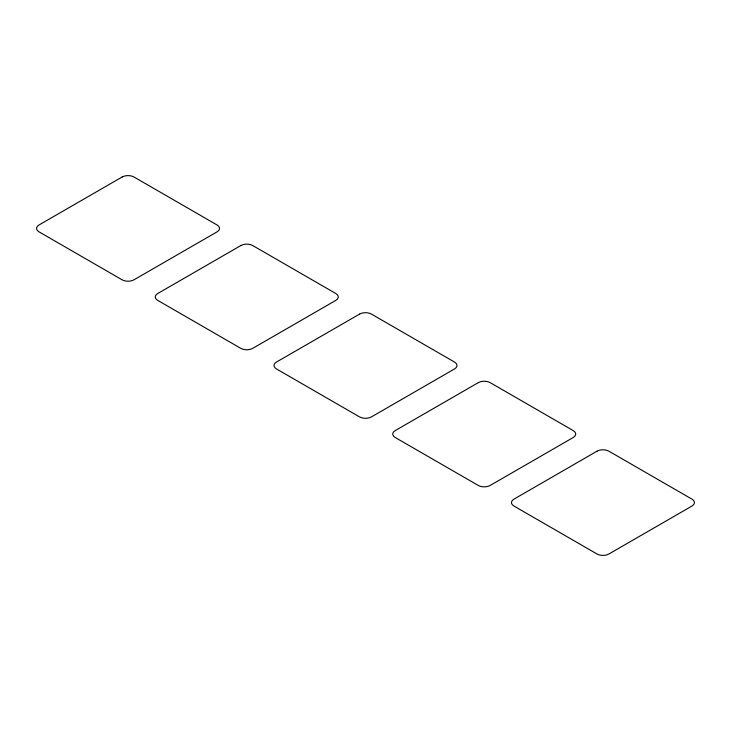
<?xml version="1.0" encoding="UTF-8"?>
<svg xmlns="http://www.w3.org/2000/svg" width="731" height="731" viewBox="0 0 731 731"><rect width="100%" height="100%" fill="white"/><g stroke="black" fill="none" stroke-linecap="round" stroke-linejoin="round"><path stroke-width="1.1" d="M122.114 177.003L38.999 224.984A8.397 4.843 0 0 0 38.999 231.837L122.114 279.818A8.397 4.843 0 0 0 133.983 279.818L217.089 231.837A8.397 4.843 0 0 0 217.089 224.984L133.983 177.003A8.397 4.843 0 0 0 122.114 177.003M240.837 245.543L157.732 293.524A8.397 4.843 0 0 0 157.732 300.377L240.837 348.367A8.397 4.843 0 0 0 252.707 348.367L335.821 300.377A8.397 4.843 0 0 0 335.821 293.524L252.707 245.543A8.397 4.843 0 0 0 240.837 245.543M359.561 314.092L276.455 362.073A8.397 4.843 0 0 0 276.455 368.927L359.561 416.908A8.397 4.843 0 0 0 371.439 416.908L454.545 368.927A8.397 4.843 0 0 0 454.545 362.073L371.439 314.092A8.397 4.843 0 0 0 359.561 314.092M478.293 382.633L395.179 430.623A8.397 4.843 0 0 0 395.179 437.476L478.293 485.457A8.397 4.843 0 0 0 490.163 485.457L573.268 437.476A8.397 4.843 0 0 0 573.268 430.623L490.163 382.633A8.397 4.843 0 0 0 478.293 382.633M597.017 451.182L513.911 499.163A8.397 4.843 0 0 0 513.911 506.016L597.017 553.997A8.397 4.843 0 0 0 608.886 553.997L692.001 506.016A8.397 4.843 0 0 0 692.001 499.163L608.886 451.182A8.397 4.843 0 0 0 597.017 451.182"/></g></svg>
